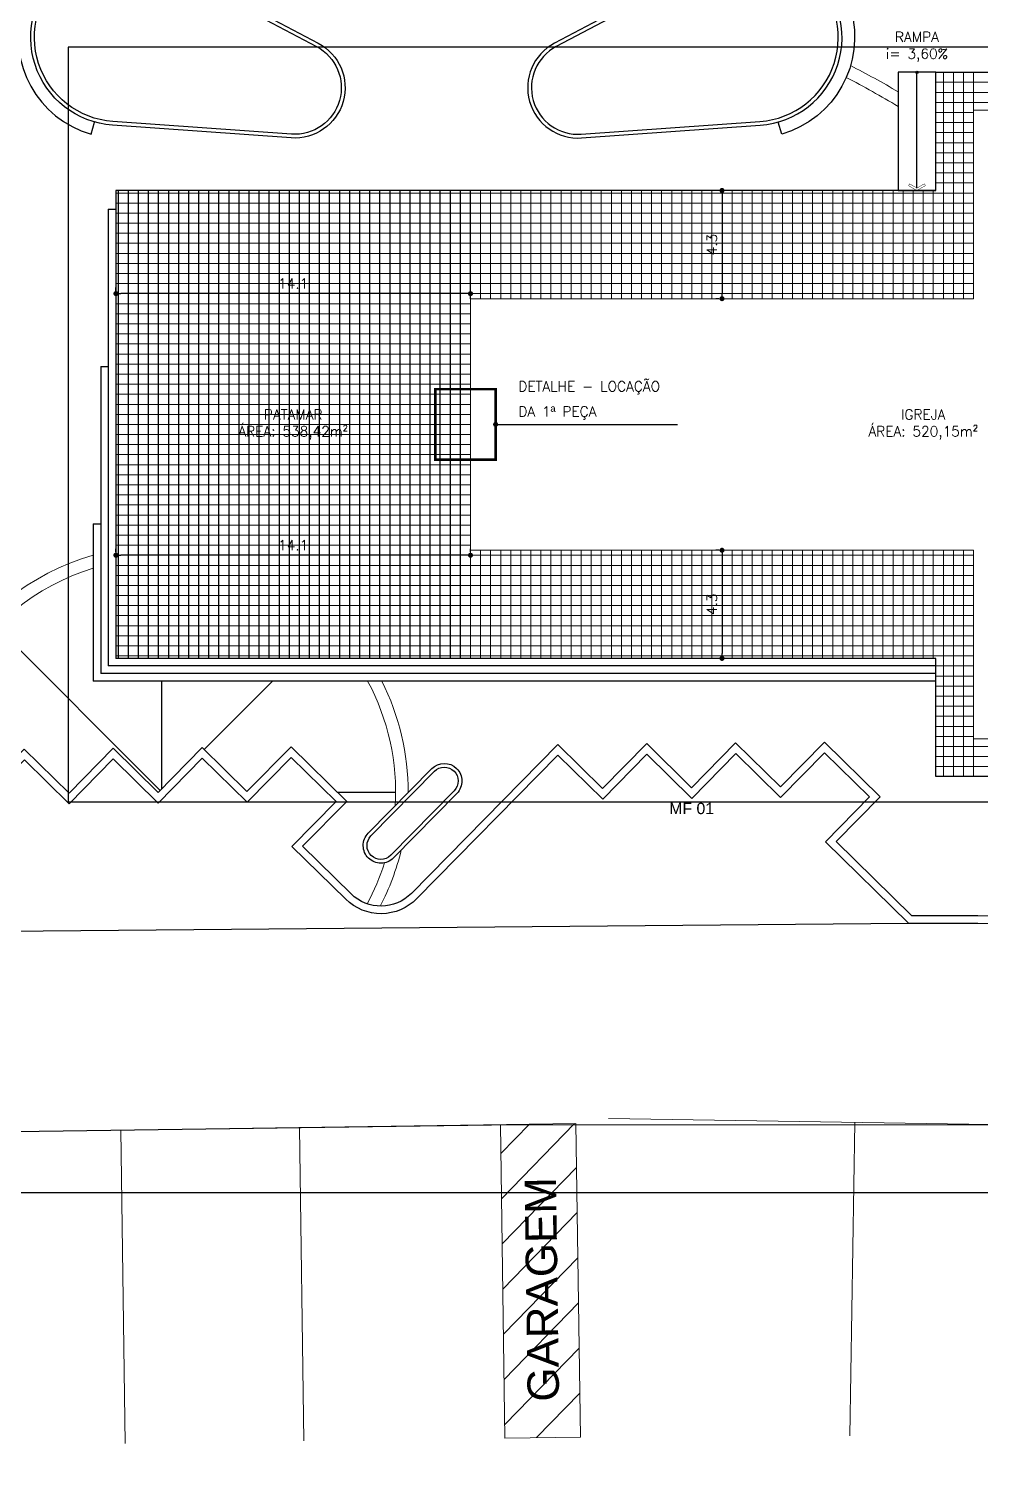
# Model space of a CAD drawing. Extents: x 387222 to 388513, y 9633222 to 9634061.
# Drawn here: x 388269.1 to 388307, y 9633403.2 to 9633460.1 of the extents above; entities that cross this region are included whole.
import ezdxf
from ezdxf.enums import TextEntityAlignment as Align

# ---------------------------------------------------------------- set-up
doc = ezdxf.new("R2010")
doc.units = 0
doc.header["$LTSCALE"] = 0.04921259842519685
doc.header["$PDSIZE"] = -2.5
doc.linetypes.add('ACAD_PROJEÇÃO', pattern=[0.2, 0.1, -0.1])
doc.linetypes.add('CONTINUO', pattern=[0])
doc.layers.get('Defpoints').update_dxf_attribs({"color": 8})
for name, color, linetype in [('AI-Cotas', 12, 'Continuous'), ('BANCO', 2, 'Continuous'), ('Camada 1', 7, 'Continuous'), ('MEIO-FIO', 3, 'Continuous'), ('P08', 8, 'Continuous'), ('P2', 2, 'Continuous'), ('PROJEÇÃO', 8, 'ACAD_PROJEÇÃO'), ('Texto', 2, 'Continuous')]:
    doc.layers.add(name, color=color, linetype=linetype)
for name, color, linetype, lineweight in [('ARQ_ALVENARIA', 1, 'Continuous', 0), ('ARQ_PISO', 7, 'Continuous', 13), ('Layout', 8, 'Continuous', 13)]:
    doc.layers.add(name, color=color, linetype=linetype, lineweight=lineweight)
doc.styles.add('COTA_200', font='romans.shx', dxfattribs={"height": 0.4})
doc.styles.add('RS200', font='romans.shx', dxfattribs={"height": 0.4})
doc.styles.add('RUA_200', font='arial.ttf', dxfattribs={"height": 0.45})
doc.styles.add('T7', font='arial.ttf')
doc.dimstyles.new('Cota 200', dxfattribs={"dimscale": 0.2, "dimtxt": 0.4, "dimasz": 1, "dimexe": 1.25, "dimexo": 0.625, "dimgap": 1, "dimtad": 1, "dimzin": 4, "dimdsep": 46, "dimtxsty": 'RS200', "dimblk": 'DOT', "dimcen": 0.1, "dimclrt": 2, "dimadec": 0, "dimazin": 0, "dimtfac": 1, "dimtix": 1, "dimtmove": 0, "dimatfit": 3, "dimldrblk": 'DOT', "dimfxl": 1, "dimarcsym": 0})
pattern_1 = [(45.80543982138884, (50.86428464960773, 57.83007415570319), (-0.9105605299318542, 0.8853132334548156), [])]

# ---------------------------------------------------------------- blocks, each defined once
blk = doc.blocks.new('A$C2188079F')
at = {"layer": 'Layout'}
h = blk.add_hatch(dxfattribs=at)
h.set_pattern_fill('LINE', color=256, scale=0.4, angle=45.80543982138884, style=0)
h.set_pattern_definition([(45.80543982138884, (2.069106477312744, 57.00632724538445), (-0.9105605299318542, 0.8853132334548156), [])])
h.paths.add_polyline_path([(41.19592950423248, 12.90303795412183), (38.19622592255473, 12.86086661182344), (38.37141798762605, 0.3992221169173717), (41.3711215693038, 0.4413934592157602)])
for p, q in [((3.158347681164742e-07, 12.32388486340642), (41.19592950423248, 12.90303795412183)), ((23.39768825296778, 12.65282132849097), (23.57288031798089, 0.1911768335849047)), ((29.69706577446777, 12.74138114415109), (29.87225783948088, 0.2797366511076689)), ((38.19622592255473, 12.86086661182344), (38.37141798762605, 0.3992221169173717)), ((41.19592950423248, 12.90303795412183), (41.3711215693038, 0.4413934592157602)), ((9.799032016017009, 12.46164458058774), (9.974224081030115, 8.568167686462402e-08)), ((41.3711215693038, 0.4413934592157602), (38.37141798762605, 0.3992221169173717))]:
    blk.add_line(p, q, dxfattribs=at)
at = {"layer": 'Layout', "char_height": 1.25, "width": 15.72225240717143, "attachment_point": 1, "rotation": 90.80543982138883, "style": 'T7'}
for s, insert in [('GARAGEM', (39.2760995500721, 1.837821006774902)), ('COMERCIO', (15.73768913687672, 0.3603971693664789))]:
    blk.add_mtext(s, dxfattribs=dict(at, insert=insert))
blk = doc.blocks.new('A$C2FCD177E')
at = {"layer": 'Layout'}
h = blk.add_hatch(dxfattribs=at)
h.set_pattern_fill('LINE', color=256, scale=0.4, angle=45.80543982138884, style=0)
h.set_pattern_definition(pattern_1)
h.paths.add_polyline_path([(48.79517848812975, 13.1476317755878), (45.795474906452, 13.10546043328941), (45.97066697152331, 0.6438159383833408), (48.97037055320106, 0.6859872806817293)])
h = blk.add_hatch(dxfattribs=at)
h.set_pattern_fill('LINE', color=256, scale=0.4, angle=45.80543982138884, style=0)
h.set_pattern_definition(pattern_1)
h.paths.add_polyline_path([(12.49876514973167, 12.63735854282905), (8.69914061296377, 12.58394151019914), (8.87433267798042, 0.1222970169037572), (12.67395721474895, 0.175714049488306)])
h = blk.add_hatch(dxfattribs=at)
h.set_pattern_fill('LINE', color=256, scale=0.4, angle=45.80543982138884, style=0)
h.set_pattern_definition(pattern_1)
h.paths.add_polyline_path([(25.49748067039538, 12.82010102288075), (22.0978166111673, 12.77230683579062), (22.2730086761876, 0.3106623422354469), (25.67267273541074, 0.3584565278142708)])
for p, q in [((2.260785549879074e-07, 12.46164461970329), (48.79517848812975, 13.1476317755878)), ((45.795474906452, 13.10546043328941), (45.97066697152331, 0.6438159383833408)), ((48.79517848812975, 13.1476317755878), (48.97037055320106, 0.6859872806817293)), ((8.699140612967312, 12.58394150994718), (8.87433267798042, 0.122297016903758)), ((12.49876514973585, 12.63735854253173), (12.67395721474895, 0.175714049488306)), ((17.09831064171158, 12.70202126726508), (17.27350270672468, 0.2403767723590136)), ((22.09781661117449, 12.77230683527887), (22.2730086761876, 0.310662342235446)), ((25.49748067039764, 12.82010102272034), (25.67267273541074, 0.3584565278142691)), ((30.69696687860414, 12.89319801516831), (30.87215894367546, 0.4315535202622414)), ((37.79626535531133, 12.99300352297723), (37.97145742032444, 0.5313590280711651)), ((2.260785549879074e-07, 12.46164461970329), (0.1751922910916619, 1.266598701477051e-07)), ((48.97037055320106, 0.6859872806817293), (45.97066697152331, 0.6438159383833408)), ((12.67395721474895, 0.175714049488306), (8.87433267798042, 0.122297016903758)), ((25.67267273541074, 0.3584565278142691), (22.2730086761876, 0.310662342235446))]:
    blk.add_line(p, q, dxfattribs=at)
at = {"layer": 'Layout', "char_height": 1.25, "width": 15.72225240717143, "attachment_point": 1, "rotation": 90.80543982138883, "style": 'T7'}
for s, insert in [('GARAGEM', (46.87534853391116, 2.082414826378226)), ('GARAGEM', (10.17897471803008, 1.566518750041723)), ('GARAGEM', (23.37767047743546, 1.752072652801871)), ('COMERCIO', (4.089294996636454, 0.2272976655513048)), ('COMERCIO', (14.72676041198429, 0.3768445029854774))]:
    blk.add_mtext(s, dxfattribs=dict(at, insert=insert))
blk = doc.blocks.new('_Dot')
at = {"color": 0, "linetype": 'ByBlock', "lineweight": -2}
blk.add_line((-0.5, 0), (-1, 0), dxfattribs=at)
at = {"color": 0, "linetype": 'ByBlock', "const_width": 0.5}
blk.add_lwpolyline([(-0.25, 0, 1), (0.25, 0, 1)], format="xyb", close=True, dxfattribs=at)
blk = doc.blocks.new('*D614')
at = {"layer": 'AI-Cotas', "color": 0, "lineweight": -2, "transparency": 16777216}
for p, q in [((388296.5878326789, 9633439.370389614), (388296.4628326789, 9633439.370389614)), ((388296.7128326789, 9633439.170389615), (388296.7128326789, 9633435.270389613)), ((388296.5878326789, 9633435.070389614), (388296.4628326789, 9633435.070389614))]:
    blk.add_line(p, q, dxfattribs=at)
at = {"layer": 'Defpoints', "color": 0, "transparency": 16777216}
for p in [(388296.7128326789, 9633439.370389614), (388296.7128326789, 9633435.070389614), (388296.7128326789, 9633435.070389614)]:
    blk.add_point(p, dxfattribs=at)
at = {"layer": 'AI-Cotas', "color": 0, "lineweight": -2, "transparency": 16777216, "xscale": 0.2, "yscale": 0.2, "zscale": 0.2}
for p, rotation in [((388296.7128326789, 9633439.370389614), 90), ((388296.7128326789, 9633435.070389614), 270)]:
    blk.add_blockref('_Dot', p, dxfattribs=dict(at, rotation=rotation))
at = {"layer": 'AI-Cotas', "color": 2, "transparency": 16777216, "insert": (388296.3128326773, 9633437.220389614), "char_height": 0.4, "attachment_point": 5, "rotation": 90, "style": 'RS200'}
blk.add_mtext('4.3', dxfattribs=at)
blk = doc.blocks.new('*D615')
at = {"layer": 'AI-Cotas', "color": 0, "lineweight": -2, "transparency": 16777216}
for p, q in [((388296.5878326789, 9633453.670389615), (388296.4628326789, 9633453.670389615)), ((388296.7128326789, 9633453.470389616), (388296.7128326789, 9633449.570389614)), ((388296.5878326789, 9633449.370389614), (388296.4628326789, 9633449.370389614))]:
    blk.add_line(p, q, dxfattribs=at)
at = {"layer": 'Defpoints', "color": 0, "transparency": 16777216}
for p in [(388296.7128326789, 9633453.670389615), (388296.7128326789, 9633449.370389614), (388296.7128326789, 9633449.370389614)]:
    blk.add_point(p, dxfattribs=at)
at = {"layer": 'AI-Cotas', "color": 0, "lineweight": -2, "transparency": 16777216, "xscale": 0.2, "yscale": 0.2, "zscale": 0.2}
for p, rotation in [((388296.7128326789, 9633453.670389615), 90), ((388296.7128326789, 9633449.370389614), 270)]:
    blk.add_blockref('_Dot', p, dxfattribs=dict(at, rotation=rotation))
at = {"layer": 'AI-Cotas', "color": 2, "transparency": 16777216, "insert": (388296.3128326773, 9633451.520389615), "char_height": 0.4, "attachment_point": 5, "rotation": 90, "style": 'RS200'}
blk.add_mtext('4.3', dxfattribs=at)
blk = doc.blocks.new('*D616')
at = {"layer": 'AI-Cotas', "color": 0, "lineweight": -2, "transparency": 16777216}
for p, q in [((388272.6128326783, 9633449.495389614), (388272.6128326783, 9633449.820389615)), ((388286.7128326783, 9633449.495389614), (388286.7128326783, 9633449.820389615)), ((388286.5128326783, 9633449.570389615), (388272.8128326783, 9633449.570389615))]:
    blk.add_line(p, q, dxfattribs=at)
at = {"layer": 'Defpoints', "color": 0, "transparency": 16777216}
for p in [(388272.6128326783, 9633449.570389615), (388272.6128326783, 9633449.370389614), (388286.7128326783, 9633449.370389614)]:
    blk.add_point(p, dxfattribs=at)
at = {"layer": 'AI-Cotas', "color": 0, "lineweight": -2, "transparency": 16777216, "xscale": 0.2, "yscale": 0.2, "zscale": 0.2, "rotation": 180}
blk.add_blockref('_Dot', (388272.6128326783, 9633449.570389615), dxfattribs=at)
at = {"layer": 'AI-Cotas', "color": 0, "lineweight": -2, "transparency": 16777216, "xscale": 0.2, "yscale": 0.2, "zscale": 0.2}
blk.add_blockref('_Dot', (388286.7128326783, 9633449.570389615), dxfattribs=at)
at = {"layer": 'AI-Cotas', "color": 2, "transparency": 16777216, "insert": (388279.6628326783, 9633449.970389616), "char_height": 0.4, "attachment_point": 5, "style": 'RS200'}
blk.add_mtext('14.1', dxfattribs=at)
blk = doc.blocks.new('*D617')
at = {"layer": 'AI-Cotas', "color": 0, "lineweight": -2, "transparency": 16777216}
for p, q in [((388272.6128326783, 9633439.29538961), (388272.6128326783, 9633439.42038961)), ((388286.5128326783, 9633439.17038961), (388272.8128326783, 9633439.17038961)), ((388286.7128326783, 9633439.29538961), (388286.7128326783, 9633439.42038961))]:
    blk.add_line(p, q, dxfattribs=at)
at = {"layer": 'Defpoints', "color": 0, "transparency": 16777216}
for p in [(388272.6128326783, 9633439.17038961), (388272.6128326783, 9633439.17038961), (388286.7128326783, 9633439.17038961)]:
    blk.add_point(p, dxfattribs=at)
at = {"layer": 'AI-Cotas', "color": 0, "lineweight": -2, "transparency": 16777216, "xscale": 0.2, "yscale": 0.2, "zscale": 0.2, "rotation": 180}
blk.add_blockref('_Dot', (388272.6128326783, 9633439.17038961), dxfattribs=at)
at = {"layer": 'AI-Cotas', "color": 0, "lineweight": -2, "transparency": 16777216, "xscale": 0.2, "yscale": 0.2, "zscale": 0.2}
blk.add_blockref('_Dot', (388286.7128326783, 9633439.17038961), dxfattribs=at)
at = {"layer": 'AI-Cotas', "color": 2, "transparency": 16777216, "insert": (388279.6628326783, 9633439.57038961), "char_height": 0.4, "attachment_point": 5, "style": 'RS200'}
blk.add_mtext('14.1', dxfattribs=at)

msp = doc.modelspace()

# ---------------------------------------------------------------- linework, layer by layer
for points in [[(388272.7128326775, 9633435.070389614), (388272.7128326775, 9633453.670389613)], [(388273.1128326776, 9633435.070389614), (388273.1128326776, 9633453.670389613)], [(388273.5128326776, 9633435.070389614), (388273.5128326776, 9633453.670389613)], [(388273.9128326776, 9633435.070389614), (388273.9128326776, 9633453.670389613)], [(388274.3128326776, 9633435.070389614), (388274.3128326776, 9633453.670389613)], [(388274.7128326776, 9633435.070389614), (388274.7128326776, 9633453.670389613)], [(388275.1128326777, 9633435.070389614), (388275.1128326777, 9633453.670389613)], [(388275.5128326777, 9633435.070389614), (388275.5128326777, 9633453.670389613)], [(388275.9128326777, 9633435.070389614), (388275.9128326777, 9633453.670389613)], [(388276.3128326777, 9633435.070389614), (388276.3128326777, 9633453.670389613)], [(388276.7128326778, 9633435.070389614), (388276.7128326778, 9633453.670389613)], [(388277.1128326778, 9633435.070389614), (388277.1128326778, 9633453.670389613)], [(388277.5128326778, 9633435.070389614), (388277.5128326778, 9633453.670389613)], [(388277.9128326778, 9633435.070389614), (388277.9128326778, 9633453.670389613)], [(388278.3128326779, 9633435.070389614), (388278.3128326779, 9633453.670389613)], [(388278.7128326779, 9633435.070389614), (388278.7128326779, 9633453.670389613)], [(388279.1128326779, 9633435.070389614), (388279.1128326779, 9633453.670389613)], [(388279.5128326779, 9633435.070389614), (388279.5128326779, 9633453.670389613)], [(388279.9128326779, 9633435.070389614), (388279.9128326779, 9633453.670389613)], [(388280.312832678, 9633435.070389614), (388280.312832678, 9633453.670389613)], [(388280.712832678, 9633435.070389614), (388280.712832678, 9633453.670389613)], [(388281.112832678, 9633435.070389614), (388281.112832678, 9633453.670389613)], [(388281.512832678, 9633435.070389614), (388281.512832678, 9633453.670389613)], [(388281.9128326781, 9633435.070389614), (388281.9128326781, 9633453.670389613)], [(388282.3128326781, 9633435.070389614), (388282.3128326781, 9633453.670389613)], [(388282.7128326781, 9633435.070389614), (388282.7128326781, 9633453.670389613)], [(388283.1128326781, 9633435.070389614), (388283.1128326781, 9633453.670389613)], [(388283.5128326782, 9633435.070389614), (388283.5128326782, 9633453.670389613)], [(388283.9128326782, 9633435.070389614), (388283.9128326782, 9633453.670389613)], [(388284.3128326782, 9633435.070389614), (388284.3128326782, 9633453.670389613)], [(388284.7128326782, 9633435.070389614), (388284.7128326782, 9633453.670389613)], [(388285.1128326782, 9633435.070389614), (388285.1128326782, 9633453.670389613)], [(388285.5128326783, 9633435.070389614), (388285.5128326783, 9633453.670389613)], [(388285.9128326783, 9633435.070389614), (388285.9128326783, 9633453.670389613)], [(388286.3128326783, 9633435.070389614), (388286.3128326783, 9633453.670389613)], [(388286.7128326783, 9633449.370389614), (388286.7128326783, 9633453.670389613)]]:
    msp.add_lwpolyline(points)
at = {"layer": 'ARQ_ALVENARIA'}
msp.add_lwpolyline([(388306.7128326783, 9633431.870389614), (388306.7128326783, 9633439.370389614), (388286.7128326783, 9633439.370389614), (388286.7128326783, 9633449.370389614), (388306.7128326783, 9633449.370389614), (388306.7128326783, 9633456.870389614), (388314.7128326783, 9633456.870389614), (388314.7128326783, 9633451.870389614), (388322.7128326783, 9633451.870389614), (388322.7128326783, 9633436.870389614), (388314.7128326783, 9633436.870389614), (388314.7128326783, 9633431.870389614)], close=True, dxfattribs=at)
at = {"layer": 'ARQ_PISO'}
for points in [[(388303.7128326782, 9633457.59435508, 0.01497239382615824), (388301.8265001532, 9633458.637479596)], [(388303.7128326781, 9633457.011668637, 0.01660991178263645), (388301.6552056801, 9633458.163246712)]]:
    msp.add_lwpolyline(points, format="xyb", dxfattribs=at)
for points in [[(388305.5128330955, 9633449.370389614), (388305.5128330955, 9633458.370389614)], [(388305.9128330774, 9633449.370389614), (388305.9128330774, 9633458.370389614)], [(388306.3128330592, 9633449.370389614), (388306.3128330592, 9633458.370389614)], [(388306.7128330411, 9633456.870389614), (388306.7128330411, 9633458.370389614)], [(388316.2128326783, 9633457.970389627), (388305.2128326783, 9633457.970389627)], [(388316.2128326783, 9633457.570389627), (388305.2128326783, 9633457.570389627)], [(388316.2128326783, 9633457.170389626), (388305.2128326783, 9633457.170389626)], [(388306.7128326783, 9633456.770389626), (388305.2128326783, 9633456.770389626)], [(388306.7128326783, 9633456.370389625), (388305.2128326783, 9633456.370389625)], [(388306.7128326783, 9633455.970389625), (388305.2128326783, 9633455.970389625)], [(388306.7128326783, 9633455.570389625), (388305.2128326783, 9633455.570389625)], [(388306.7128326783, 9633455.170389624), (388305.2128326783, 9633455.170389624)], [(388306.7128326783, 9633454.770389624), (388305.2128326783, 9633454.770389624)], [(388306.7128326783, 9633454.370389624), (388305.2128326783, 9633454.370389624)], [(388306.7128326783, 9633453.970389623), (388305.2128326783, 9633453.970389623)], [(388306.7128326783, 9633453.57038962), (388272.6128326783, 9633453.57038962)], [(388287.1128330944, 9633449.370389614), (388287.1128330944, 9633453.670389613)], [(388287.5128330945, 9633449.370389614), (388287.5128330945, 9633453.670389613)], [(388287.9128330945, 9633449.370389614), (388287.9128330945, 9633453.670389613)], [(388288.3128330945, 9633449.370389614), (388288.3128330945, 9633453.670389613)], [(388288.7128330945, 9633449.370389614), (388288.7128330945, 9633453.670389613)], [(388289.1128330946, 9633449.370389614), (388289.1128330946, 9633453.670389613)], [(388289.5128330946, 9633449.370389614), (388289.5128330946, 9633453.670389613)], [(388289.9128330946, 9633449.370389614), (388289.9128330946, 9633453.670389613)], [(388290.3128330946, 9633449.370389614), (388290.3128330946, 9633453.670389613)], [(388290.7128330946, 9633449.370389614), (388290.7128330946, 9633453.670389613)], [(388291.1128330947, 9633449.370389614), (388291.1128330947, 9633453.670389613)], [(388291.5128330947, 9633449.370389614), (388291.5128330947, 9633453.670389613)], [(388291.9128330947, 9633449.370389614), (388291.9128330947, 9633453.670389613)], [(388292.3128330947, 9633449.370389614), (388292.3128330947, 9633453.670389613)], [(388292.7128330948, 9633449.370389614), (388292.7128330948, 9633453.670389613)], [(388293.1128330948, 9633449.370389614), (388293.1128330948, 9633453.670389613)], [(388293.5128330948, 9633449.370389614), (388293.5128330948, 9633453.670389613)], [(388293.9128330948, 9633449.370389614), (388293.9128330948, 9633453.670389613)], [(388294.3128330949, 9633449.370389614), (388294.3128330949, 9633453.670389613)], [(388294.7128330949, 9633449.370389614), (388294.7128330949, 9633453.670389613)], [(388295.1128330949, 9633449.370389614), (388295.1128330949, 9633453.670389613)], [(388295.5128330949, 9633449.370389614), (388295.5128330949, 9633453.670389613)], [(388295.9128330949, 9633449.370389614), (388295.9128330949, 9633453.670389613)], [(388296.312833095, 9633449.370389614), (388296.312833095, 9633453.670389613)], [(388296.712833095, 9633449.370389614), (388296.712833095, 9633453.670389613)], [(388297.112833095, 9633449.370389614), (388297.112833095, 9633453.670389613)], [(388297.512833095, 9633449.370389614), (388297.512833095, 9633453.670389613)], [(388297.9128330951, 9633449.370389614), (388297.9128330951, 9633453.670389613)], [(388298.3128330951, 9633449.370389614), (388298.3128330951, 9633453.670389613)], [(388298.7128330951, 9633449.370389614), (388298.7128330951, 9633453.670389613)], [(388299.1128330951, 9633449.370389614), (388299.1128330951, 9633453.670389613)], [(388299.5128330952, 9633449.370389614), (388299.5128330952, 9633453.670389613)], [(388299.9128330952, 9633449.370389614), (388299.9128330952, 9633453.670389613)], [(388300.3128330952, 9633449.370389614), (388300.3128330952, 9633453.670389613)], [(388300.7128330952, 9633449.370389614), (388300.7128330952, 9633453.670389613)], [(388301.1128330952, 9633449.370389614), (388301.1128330952, 9633453.670389613)], [(388301.5128330953, 9633449.370389614), (388301.5128330953, 9633453.670389613)], [(388301.9128330953, 9633449.370389614), (388301.9128330953, 9633453.670389613)], [(388302.3128330953, 9633449.370389614), (388302.3128330953, 9633453.670389613)], [(388302.7128330953, 9633449.370389614), (388302.7128330953, 9633453.670389613)], [(388303.1128330954, 9633449.370389614), (388303.1128330954, 9633453.670389613)], [(388303.5128330954, 9633449.370389614), (388303.5128330954, 9633453.670389613)], [(388303.9128330954, 9633449.370389614), (388303.9128330954, 9633453.670389613)], [(388304.3128330954, 9633449.370389614), (388304.3128330954, 9633453.670389613)], [(388304.7128330955, 9633449.370389614), (388304.7128330955, 9633453.670389613)], [(388305.1128330955, 9633449.370389614), (388305.1128330955, 9633453.670389613)], [(388306.7128326783, 9633453.170389619), (388272.6128326783, 9633453.170389619)], [(388306.7128326783, 9633452.770389618), (388272.6128326783, 9633452.770389618)], [(388306.7128326783, 9633452.370389618), (388272.6128326783, 9633452.370389618)], [(388306.7128326783, 9633451.970389618), (388272.6128326783, 9633451.970389618)], [(388306.7128326783, 9633451.570389617), (388272.6128326783, 9633451.570389617)], [(388306.7128326783, 9633451.170389617), (388272.6128326783, 9633451.170389617)], [(388306.7128326783, 9633450.770389616), (388272.6128326783, 9633450.770389616)], [(388306.7128326783, 9633450.370389616), (388272.6128326783, 9633450.370389616)], [(388306.7128326783, 9633449.970389616), (388272.6128326783, 9633449.970389616)], [(388306.7128326783, 9633449.570389615), (388272.6128326783, 9633449.570389615)], [(388286.7128326783, 9633449.170389615), (388272.6128326783, 9633449.170389615)], [(388286.7128326783, 9633448.770389615), (388272.6128326783, 9633448.770389615)], [(388286.7128326783, 9633448.370389614), (388272.6128326783, 9633448.370389614)], [(388286.7128326783, 9633447.970389614), (388272.6128326783, 9633447.970389614)], [(388286.7128326783, 9633447.570389614), (388272.6128326783, 9633447.570389614)], [(388286.7128326783, 9633447.170389613), (388272.6128326783, 9633447.170389613)], [(388286.7128326783, 9633446.770389613), (388272.6128326783, 9633446.770389613)], [(388286.7128326783, 9633446.370389612), (388272.6128326783, 9633446.370389612)], [(388286.7128326783, 9633445.970389612), (388272.6128326783, 9633445.970389612)], [(388286.7128326783, 9633445.570389612), (388272.6128326783, 9633445.570389612)], [(388286.7128326783, 9633445.170389611), (388272.6128326783, 9633445.170389611)], [(388286.7128326783, 9633444.770389613), (388272.6128326783, 9633444.770389613)], [(388286.7128326783, 9633444.370389614), (388272.6128326783, 9633444.370389614)], [(388286.7128326783, 9633443.970389614), (388272.6128326783, 9633443.970389614)], [(388286.7128326783, 9633443.570389614), (388272.6128326783, 9633443.570389614)], [(388286.7128326783, 9633443.170389613), (388272.6128326783, 9633443.170389613)], [(388286.7128326783, 9633442.770389613), (388272.6128326783, 9633442.770389613)], [(388286.7128326783, 9633442.370389612), (388272.6128326783, 9633442.370389612)], [(388286.7128326783, 9633441.970389612), (388272.6128326783, 9633441.970389612)], [(388286.7128326783, 9633441.570389612), (388272.6128326783, 9633441.570389612)], [(388286.7128326783, 9633441.170389611), (388272.6128326783, 9633441.170389611)], [(388286.7128326783, 9633440.77038961), (388272.6128326783, 9633440.77038961)], [(388286.7128326783, 9633440.37038961), (388272.6128326783, 9633440.37038961)], [(388286.7128326783, 9633439.97038961), (388272.6128326783, 9633439.97038961)], [(388286.7128326783, 9633439.57038961), (388272.6128326783, 9633439.57038961)], [(388306.7128326783, 9633439.17038961), (388272.6128326783, 9633439.17038961)], [(388286.7128326783, 9633439.370389614), (388286.7128326783, 9633435.070389614)], [(388287.1128326784, 9633439.370389614), (388287.1128326784, 9633435.070389614)], [(388287.5128326784, 9633439.370389614), (388287.5128326784, 9633435.070389614)], [(388287.9128326784, 9633439.370389614), (388287.9128326784, 9633435.070389614)], [(388288.3128326784, 9633439.370389614), (388288.3128326784, 9633435.070389614)], [(388288.7128326785, 9633439.370389614), (388288.7128326785, 9633435.070389614)], [(388289.1128326785, 9633439.370389614), (388289.1128326785, 9633435.070389614)], [(388289.5128326785, 9633439.370389614), (388289.5128326785, 9633435.070389614)], [(388289.9128326785, 9633439.370389614), (388289.9128326785, 9633435.070389614)], [(388290.3128326786, 9633439.370389614), (388290.3128326786, 9633435.070389614)], [(388290.7128326786, 9633439.370389614), (388290.7128326786, 9633435.070389614)], [(388291.1128326786, 9633439.370389614), (388291.1128326786, 9633435.070389614)], [(388291.5128326786, 9633439.370389614), (388291.5128326786, 9633435.070389614)], [(388291.9128326786, 9633439.370389614), (388291.9128326786, 9633435.070389614)], [(388292.3128326787, 9633439.370389614), (388292.3128326787, 9633435.070389614)], [(388292.7128326787, 9633439.370389614), (388292.7128326787, 9633435.070389614)], [(388293.1128326787, 9633439.370389614), (388293.1128326787, 9633435.070389614)], [(388293.5128326787, 9633439.370389614), (388293.5128326787, 9633435.070389614)], [(388293.9128326788, 9633439.370389614), (388293.9128326788, 9633435.070389614)], [(388294.3128326788, 9633439.370389614), (388294.3128326788, 9633435.070389614)], [(388294.7128326788, 9633439.370389614), (388294.7128326788, 9633435.070389614)], [(388295.1128326788, 9633439.370389614), (388295.1128326788, 9633435.070389614)], [(388295.5128326789, 9633439.370389614), (388295.5128326789, 9633435.070389614)], [(388295.9128326789, 9633439.370389614), (388295.9128326789, 9633435.070389614)], [(388296.3128326789, 9633439.370389614), (388296.3128326789, 9633435.070389614)], [(388296.7128326789, 9633439.370389614), (388296.7128326789, 9633435.070389614)], [(388297.1128326789, 9633439.370389614), (388297.1128326789, 9633435.070389614)], [(388297.512832679, 9633439.370389614), (388297.512832679, 9633435.070389614)], [(388297.912832679, 9633439.370389614), (388297.912832679, 9633435.070389614)], [(388298.312832679, 9633439.370389614), (388298.312832679, 9633435.070389614)], [(388298.712832679, 9633439.370389614), (388298.712832679, 9633435.070389614)], [(388299.1128326791, 9633439.370389614), (388299.1128326791, 9633435.070389614)], [(388299.5128326791, 9633439.370389614), (388299.5128326791, 9633435.070389614)], [(388299.9128326791, 9633439.370389614), (388299.9128326791, 9633435.070389614)], [(388300.3128326791, 9633439.370389614), (388300.3128326791, 9633435.070389614)], [(388300.7128326792, 9633439.370389614), (388300.7128326792, 9633435.070389614)], [(388301.1128326792, 9633439.370389614), (388301.1128326792, 9633435.070389614)], [(388301.5128326792, 9633439.370389614), (388301.5128326792, 9633435.070389614)], [(388301.9128326792, 9633439.370389614), (388301.9128326792, 9633435.070389614)], [(388302.3128326793, 9633439.370389614), (388302.3128326793, 9633435.070389614)], [(388302.7128326793, 9633439.370389614), (388302.7128326793, 9633435.070389614)], [(388303.1128326793, 9633439.370389614), (388303.1128326793, 9633435.070389614)], [(388303.5128326793, 9633439.370389614), (388303.5128326793, 9633435.070389614)], [(388303.9128326793, 9633439.370389614), (388303.9128326793, 9633435.070389614)], [(388304.3128326794, 9633439.370389614), (388304.3128326794, 9633435.070389614)], [(388304.7128326794, 9633439.370389614), (388304.7128326794, 9633435.070389614)], [(388305.1128326794, 9633439.370389614), (388305.1128326794, 9633435.070389614)], [(388305.5128326794, 9633439.370389614), (388305.5128326794, 9633430.360389614)], [(388305.9128326795, 9633439.370389614), (388305.9128326795, 9633430.360389614)], [(388306.3128326795, 9633439.370389614), (388306.3128326795, 9633430.360389614)], [(388306.7128326783, 9633438.770389609), (388272.6128326783, 9633438.770389609)], [(388306.7128326783, 9633438.370389609), (388272.6128326783, 9633438.370389609)], [(388306.7128326783, 9633437.970389608), (388272.6128326783, 9633437.970389608)], [(388306.7128326783, 9633437.570389608), (388272.6128326783, 9633437.570389608)], [(388306.7128326783, 9633437.170389608), (388272.6128326783, 9633437.170389608)], [(388306.7128326783, 9633436.770389607), (388272.6128326783, 9633436.770389607)], [(388306.7128326783, 9633436.370389607), (388272.6128326783, 9633436.370389607)], [(388306.7128326783, 9633435.970389606), (388272.6128326783, 9633435.970389606)], [(388306.7128326783, 9633435.570389606), (388272.6128326783, 9633435.570389606)], [(388306.7128326783, 9633435.170389606), (388272.6128326783, 9633435.170389606)], [(388306.7128326783, 9633434.770389605), (388305.2128326783, 9633434.770389605)], [(388306.7128326783, 9633434.370389605), (388305.2128326783, 9633434.370389605)], [(388306.7128326783, 9633433.970389605), (388305.2128326783, 9633433.970389605)], [(388306.7128326783, 9633433.570389604), (388305.2128326783, 9633433.570389604)], [(388306.7128326783, 9633433.170389604), (388305.2128326783, 9633433.170389604)], [(388306.7128326783, 9633432.770389603), (388305.2128326783, 9633432.770389603)], [(388306.7128326783, 9633432.370389603), (388305.2128326783, 9633432.370389603)], [(388306.7128326783, 9633431.970389603), (388305.2128326783, 9633431.970389603)], [(388306.7128326783, 9633431.970389603), (388305.2128326783, 9633431.970389603)], [(388306.7128326783, 9633431.870389614), (388306.7128326783, 9633430.370389614)], [(388316.2128326783, 9633431.570389602), (388305.2128326783, 9633431.570389602)], [(388316.2128326783, 9633431.170389602), (388305.2128326783, 9633431.170389602)], [(388316.2128326783, 9633430.770389602), (388305.2128326783, 9633430.770389602)]]:
    msp.add_lwpolyline(points, dxfattribs=at)
for radius, start, end in [(9.8, 106.1226056086109, 194.2025345400041), (9.3, 107.0150847167961, 192.3102086790078), (9.3, 356.5990774002689, 28.31009657987928), (9.8, 359.846806515163, 26.74671668434335), (9.8, 332.4239410545228, 346.4083679197071), (9.3, 331.4475552156625, 342.3893428301442)]:
    msp.add_arc((388274.4342309359, 9633429.75992638), radius, start, end, dxfattribs=at)
at = {"layer": 'BANCO'}
for points in [[(388273.6876037483, 9633463.121900946), (388273.8249643104, 9633463.602662915, 0.9999845865907266), (388271.6271952983, 9633455.910471335), (388271.7645558614, 9633456.391233308)], [(388296.8874174076, 9633463.602662915, -0.9999807767049875), (388299.0851864197, 9633455.910471335)]]:
    msp.add_lwpolyline(points, format="xyb", dxfattribs=at)
msp.add_lwpolyline([(388299.0851864197, 9633455.910471335), (388298.9478258566, 9633456.391233308)], dxfattribs=at)
at = {"layer": 'Camada 1'}
for points in [[(388274.369595084, 9633429.82456224), (388267.8581378751, 9633436.336019449)], [(388274.4342309344, 9633429.890343836), (388274.4342309344, 9633434.170389611)], [(388276.1230616511, 9633431.448757106), (388278.8446941564, 9633434.170389611)], [(388281.4088360771, 9633429.75992639), (388283.7342309359, 9633429.75992639)]]:
    msp.add_lwpolyline(points, dxfattribs=at)
at = {"layer": 'Defpoints'}
for points in [[(388355.0084279774, 9633413.829406537), (388231.0084279774, 9633413.829406537), (388231.0084279774, 9633477.829406537), (388355.0084279774, 9633477.829406537)], [(388270.7128326783, 9633429.370389614), (388325.2128326783, 9633429.370389614), (388325.2128326783, 9633459.370389614), (388270.7128326783, 9633459.370389614)]]:
    msp.add_lwpolyline(points, close=True, dxfattribs=at)
at = {"layer": 'MEIO-FIO'}
for points in [[(388279.5846531273, 9633455.76157376), (388272.4785831262, 9633456.26532875, -1.232485810476043), (388274.36036894, 9633462.851579087), (388280.6599593104, 9633459.52514539, -0.8113683683583507), (388279.58465313, 9633455.76157377)], [(388291.1277285907, 9633455.76157376), (388298.2337985918, 9633456.26532875, 1.232485810476043), (388296.352012778, 9633462.851579087), (388290.0524224075, 9633459.52514539, 0.8113683683583507), (388291.127728588, 9633455.76157377)], [(388304.1219244039, 9633424.546251789), (388306.8831001817, 9633424.548386207), (388329.1949871714, 9633424.20001409, 0.4187937791647714), (388333.2574345423, 9633428.1995266), (388333.2574345423, 9633435.670389615)], [(388304.2445508669, 9633424.846346669), (388306.8853261559, 9633424.848388016), (388329.1996707241, 9633424.499977529, 0.4187937792639182), (388332.9574345423, 9633428.1995266), (388332.9574345423, 9633435.370389614)], [(388304.2434373589, 9633424.847440783), (388301.2497134284, 9633427.789021814), (388303.0018825631, 9633429.572250156), (388300.7906794179, 9633431.744939886), (388299.038510283, 9633429.96171154), (388297.25528194, 9633431.713880679), (388295.5031128053, 9633429.930652333), (388293.7198844624, 9633431.68282147), (388291.9677153276, 9633429.899593126), (388290.1844869847, 9633431.651762262), (388284.3672854572, 9633425.73144416, -0.414213562373107), (388281.9632151723, 9633425.7103239), (388280.0373285619, 9633427.602666568), (388281.7894976967, 9633429.385894908), (388279.5782945514, 9633431.558584634), (388277.8261254166, 9633429.77535629), (388276.0428970736, 9633431.527525427), (388274.2907279389, 9633429.744297085), (388272.5074995959, 9633431.49646622), (388270.7553304612, 9633429.713237876), (388268.9721021182, 9633431.46540701), (388262.105662259, 9633424.477251628)], [(388304.121813545, 9633424.546360716), (388300.825465731, 9633427.78529471), (388302.5776348657, 9633429.568523053), (388300.7944065228, 9633431.320692189), (388299.042237388, 9633429.537463844), (388297.2590090451, 9633431.28963298), (388295.5068399103, 9633429.506404636), (388293.7236115673, 9633431.258573772), (388291.9714424326, 9633429.475345429), (388290.1882140895, 9633431.227514565), (388284.5812728584, 9633425.521183865, -0.4142135623731084), (388281.7529548762, 9633425.4963365), (388279.6130808646, 9633427.59893946), (388281.3652499994, 9633429.382167805), (388279.5820216563, 9633431.134336937), (388277.8298525217, 9633429.351108598), (388276.0466241785, 9633431.103277732), (388274.2944550439, 9633429.320049386), (388272.511226701, 9633431.072218522), (388270.7590575661, 9633429.288990177), (388268.9758292232, 9633431.041159313), (388262.2325569923, 9633424.178354844)], [(388286.1622092542, 9633430.697151419, -0.4142135623730964), (388286.1709058324, 9633429.707240123), (388283.6477822784, 9633427.13939131, -0.4142135623730878), (388282.6578709847, 9633427.130694734), (388282.6578709847, 9633427.130694734, -0.4142135623731028), (388282.6491744064, 9633428.120606028), (388285.1722979603, 9633430.68845484, -0.4142135623730864), (388286.1622092542, 9633430.697151419), (388286.1622092542, 9633430.697151419)]]:
    msp.add_lwpolyline(points, format="xyb", dxfattribs=at)
for points in [[(388279.5952069364, 9633455.911202032), (388272.4891901268, 9633456.414953252, -1.232485811116807), (388274.2903279772, 9633462.718935717), (388280.5899183477, 9633459.39250202, -0.8113683676301592)], [(388291.1171747816, 9633455.911202032), (388298.2231915912, 9633456.414953252, 1.232485811116807), (388296.4220537408, 9633462.718935717), (388290.1224633703, 9633459.39250202, 0.8113683676301592)], [(388286.057079106, 9633430.59015772, -0.4142135623731202), (388286.0639121318, 9633429.812370272), (388283.5407885777, 9633427.24452146, -0.4142135623730631), (388282.7630011328, 9633427.237688433, -0.4142135623731041), (388282.7561681068, 9633428.015475877), (388285.279291661, 9633430.583324691, -0.4142135623730631)]]:
    msp.add_lwpolyline(points, format="xyb", close=True, dxfattribs=at)
msp.add_lwpolyline([(388241.8120344582, 9633403.471293485), (388242.1115275472, 9633415.894692754), (388287.5461943981, 9633416.53343618), (388306.8237408688, 9633416.54833793), (388333.3882300577, 9633416.133566754), (388333.1572375942, 9633403.851745922)], dxfattribs=at)
at = {"layer": 'P08'}
msp.add_lwpolyline([(388262.2325569923, 9633424.178354844), (388304.1219244039, 9633424.546251789)], dxfattribs=at)
at = {"layer": 'P2'}
for points in [[(388305.2128326783, 9633458.370389614), (388303.7128326783, 9633458.370389614), (388303.7128326783, 9633453.670389613)], [(388304.4628326783, 9633453.76738446), (388304.4628326783, 9633458.370389614)], [(388305.2128326783, 9633453.670389613), (388305.2128326783, 9633458.370389614), (388316.2128326783, 9633458.370389614), (388316.2128326783, 9633453.370389614), (388324.2128326783, 9633453.370389614), (388324.2128326783, 9633435.370389614), (388316.2128326783, 9633435.370389614), (388316.2128326783, 9633430.370389614), (388305.2128326783, 9633430.370389614), (388305.2128326783, 9633435.070389614)], [(388305.2128326783, 9633453.670389613), (388272.6128326783, 9633453.670389613)], [(388272.6128326783, 9633453.670389613), (388272.6128326783, 9633435.070389614)], [(388303.7128326783, 9633453.670389613), (388305.2128326783, 9633453.670389613)], [(388272.3128326783, 9633452.934540559), (388272.3128326783, 9633434.770389613)], [(388272.0128326783, 9633446.679823576), (388272.0128326783, 9633434.470389612)], [(388271.7128326783, 9633440.425106594), (388271.7128326783, 9633434.170389611)], [(388305.2128326783, 9633435.070389614), (388272.6128326783, 9633435.070389614)], [(388305.2128326783, 9633434.470389612), (388272.0128326783, 9633434.470389612)], [(388305.2128326783, 9633434.770389613), (388272.3128326783, 9633434.770389613)], [(388305.2128326783, 9633434.170389611), (388271.7128326783, 9633434.170389611)]]:
    msp.add_lwpolyline(points, dxfattribs=at)
at = {"layer": 'P2', "const_width": 0.0167999999999984}
msp.add_lwpolyline([(388304.7988338212, 9633453.864379965), (388304.7568338218, 9633453.937126098), (388304.4628326783, 9633453.76738446), (388304.1688315349, 9633453.937126098), (388304.1268315355, 9633453.864379965), (388304.4628326783, 9633453.670389613)], close=True, dxfattribs=at)
at = {"layer": 'P2'}
msp.add_circle((388304.4628326783, 9633458.370389614), 0.05, dxfattribs=at)
at = {"layer": 'PROJEÇÃO', "color": 1, "ltscale": 50, "const_width": 0.1}
msp.add_lwpolyline([(388285.3128326783, 9633445.770389613), (388287.7128326783, 9633445.770389613), (388287.7128326783, 9633442.970389614), (388285.3128326783, 9633442.970389614)], close=True, dxfattribs=at)
at = {"layer": 'Texto'}
for points in [[(388272.3128326783, 9633452.934540559), (388272.6128326783, 9633452.934540559)], [(388272.0128326783, 9633446.679823576), (388272.3128326783, 9633446.679823576)], [(388271.7128326783, 9633440.425106594), (388272.0128326783, 9633440.425106594)]]:
    msp.add_lwpolyline(points, dxfattribs=at)

# ---------------------------------------------------------------- block references
at = {"layer": 'Defpoints', "rotation": 358.3000311367287}
msp.add_blockref('A$C2188079F', (388291.8276541963, 9633404.458313856), dxfattribs=at)
at = {"layer": 'Defpoints'}
msp.add_blockref('A$C2FCD177E', (388242.1115273212, 9633403.433048135), dxfattribs=at)

# ---------------------------------------------------------------- texts
at = {"color": 0, "linetype": 'CONTINUO', "style": 'RUA_200'}
msp.add_text('MF 01', height=0.45, dxfattribs=at).set_placement((388295.5068399103, 9633429.106404636), align=Align.MIDDLE_CENTER)
at = {"layer": 'AI-Cotas', "color": 2, "insert": (388288.6128326784, 9633444.570389614), "char_height": 0.4, "attachment_point": 7, "style": 'RS200'}
msp.add_mtext('\\pxsm1.5;DETALHE - LOCAÇÃO\\PDA 1ª PEÇA', dxfattribs=at)
at = {"layer": 'Texto', "char_height": 0.4, "attachment_point": 5, "style": 'COTA_200'}
for s, insert in [('RAMPA\\Pi= 3,60%', (388304.4628326783, 9633459.380389614)), ('PATAMAR\\PÁREA: 538,42m² ', (388279.6628326783, 9633444.370389614)), ('IGREJA\\PÁREA: 520,15m² ', (388304.7128326783, 9633444.370389614))]:
    msp.add_mtext_dynamic_manual_height_columns(s, width=5.8627702961262, gutter_width=2.5, heights=[0], dxfattribs=dict(at, insert=insert))

# ---------------------------------------------------------------- dimensions: what is measured, and where the dimension line sits
at = {"layer": 'AI-Cotas'}
for base, p1, p2, picture, middle in [((388296.7128326789, 9633449.370389614), (388296.7128326789, 9633453.670389615), (388296.7128326789, 9633449.370389614), '*D615', (388296.3128326773, 9633451.520389615)), ((388296.7128326789, 9633435.070389614), (388296.7128326789, 9633439.370389614), (388296.7128326789, 9633435.070389614), '*D614', (388296.3128326773, 9633437.220389614))]:
    dim = msp.add_linear_dim(base=base, p1=p1, p2=p2, angle=90, dimstyle='Cota 200', override={"dimdec": 1}, dxfattribs=at)
    dim.commit()
    dim.dimension.update_dxf_attribs({"geometry": picture, "text_midpoint": middle})
for base, p1, p2, picture, middle in [((388272.6128326783, 9633449.570389615), (388286.7128326783, 9633449.370389614), (388272.6128326783, 9633449.370389614), '*D616', (388279.6628326783, 9633449.970389616)), ((388272.6128326783, 9633439.17038961), (388286.7128326783, 9633439.17038961), (388272.6128326783, 9633439.17038961), '*D617', (388279.6628326783, 9633439.57038961))]:
    dim = msp.add_linear_dim(base=base, p1=p1, p2=p2, dimstyle='Cota 200', override={"dimdec": 1}, dxfattribs=at)
    dim.commit()
    dim.dimension.update_dxf_attribs({"geometry": picture, "text_midpoint": middle})

# ---------------------------------------------------------------- leaders
at = {"layer": 'AI-Cotas', "annotation_type": 0, "has_hookline": 1, "hookline_direction": 0, "text_width": 6.323809523809524}
msp.add_leader([(388287.7128326783, 9633444.370389614), (388288.4128326784, 9633444.370389614)], dimstyle='Cota 200', dxfattribs=at)

doc.saveas('drawing.dxf')
